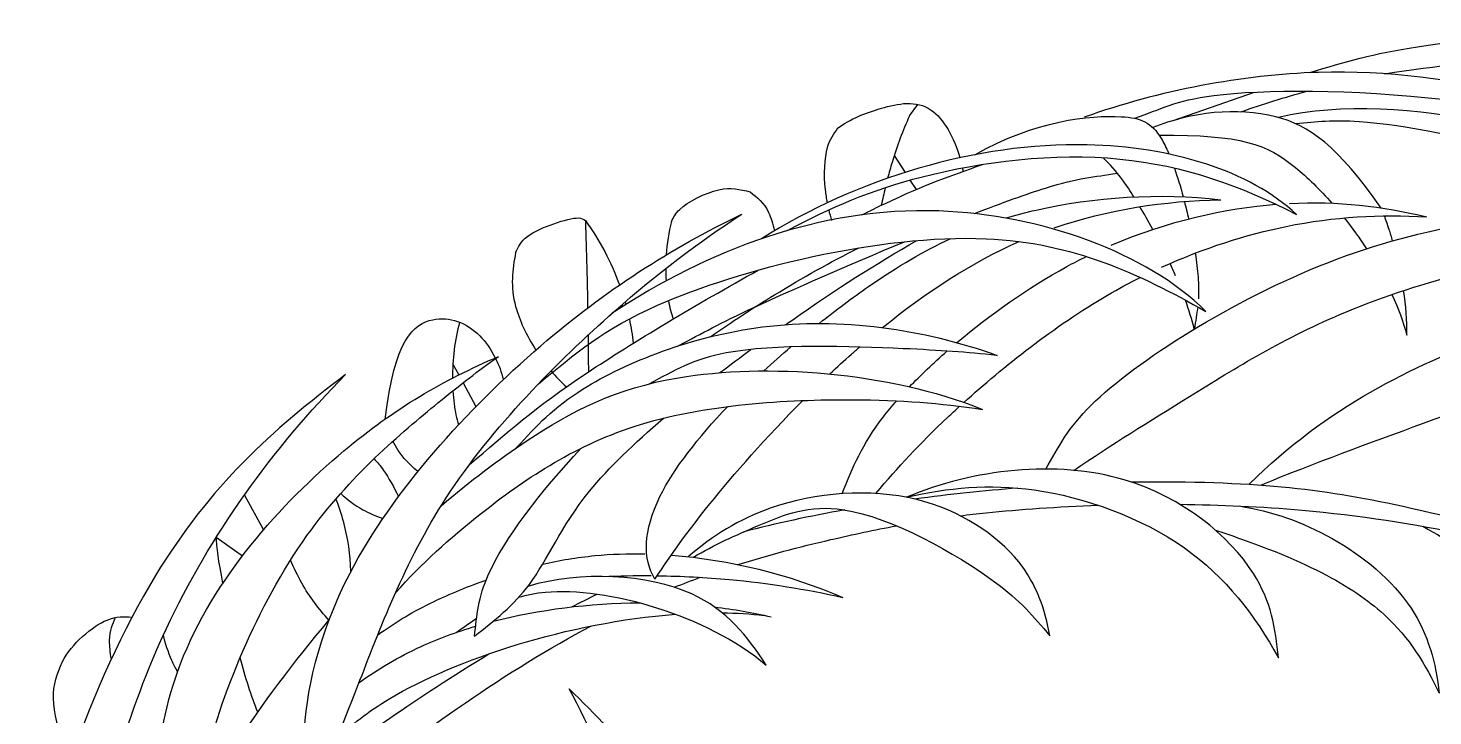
# Model space of a CAD drawing. Header units: millimetres. Extents: x 0.2 to 27.9, y 0.2 to 5.6.
# Drawn here: x 14.8648 to 15.1017, y 3.6723 to 3.7882 of the extents above; entities that cross this region are included whole.
import ezdxf

# ---------------------------------------------------------------- set-up
doc = ezdxf.new("R2010")
doc.units = ezdxf.units.MM
doc.layers.add('AG-PLANTS', color=7, linetype='Continuous', true_color=0x66ccff)

msp = doc.modelspace()

# ---------------------------------------------------------------- linework, layer by layer
at = {"layer": 'AG-PLANTS'}
for p, q in [((15.05788, 3.77264), (15.07159, 3.77744)), ((15.01343, 3.77346), (15.01485, 3.77538)), ((15.01084, 3.76675), (15.01268, 3.7639)), ((15.01351, 3.7626), (15.01453, 3.76102)), ((14.93644, 3.73156), (14.93742, 3.72975)), ((14.93814, 3.72842), (14.94031, 3.72441)), ((14.96957, 3.72826), (14.96957, 3.72826)), ((14.90127, 3.70947), (14.9045, 3.70362)), ((14.89654, 3.70238), (14.90098, 3.69928))]:
    msp.add_line(p, q, dxfattribs=at)
for points, knots in [([(15.08096, 3.78073), (15.08689, 3.78259), (15.09889, 3.78601), (15.144, 3.7894), (15.17299, 3.77355), (15.18104, 3.76735), (15.18464, 3.76422)], [0, 0, 0, 0, 0.208391, 0.5296218, 0.8041856, 0.9868362, 0.9868362, 0.9868362, 0.9868362]), ([(15.09354, 3.78054), (15.11146, 3.78325), (15.13961, 3.78485), (15.17071, 3.77287), (15.18464, 3.76422)], [0.2185657, 0.2185657, 0.2185657, 0.2185657, 0.5446617, 0.9097501, 0.9097501, 0.9097501, 0.9097501]), ([(15.1499, 3.76422), (15.1405, 3.77167), (15.11474, 3.77797), (15.08279, 3.7829), (15.05553, 3.77771), (15.04291, 3.77322)], [0, 0, 0, 0, 0.3004391, 0.625113, 0.9742459, 0.9742459, 0.9742459, 0.9742459]), ([(15.05143, 3.77303), (15.05579, 3.77456), (15.06397, 3.7797), (15.12429, 3.77717), (15.1499, 3.76422)], [0, 0, 0, 0, 0.1797556, 0.627625, 0.627625, 0.627625, 0.627625]), ([(15.00131, 3.77136), (15.00348, 3.77296), (15.00845, 3.7749), (15.01715, 3.77671), (15.02094, 3.76978), (15.02192, 3.76637)], [0, 0, 0, 0, 0.1374645, 0.2774195, 0.3950419, 0.3950419, 0.3950419, 0.3950419]), ([(15.14433, 3.75693), (15.1431, 3.75834), (15.13213, 3.76844), (15.0968, 3.77805), (15.07564, 3.77318)], [0.1441409, 0.1441409, 0.1441409, 0.1441409, 0.206033, 0.5956009, 0.5956009, 0.5956009, 0.5956009]), ([(15.09298, 3.7579), (15.0856, 3.76838), (15.0755, 3.77577), (15.06091, 3.77407), (15.05449, 3.77146)], [0.2564832, 0.2564832, 0.2564832, 0.2564832, 0.5035261, 0.7848123, 0.7848123, 0.7848123, 0.7848123]), ([(15.00131, 3.77136), (15.00058, 3.77037), (14.99909, 3.76816), (14.99889, 3.76287), (14.9994, 3.7595), (14.99954, 3.75876)], [0, 0, 0, 0, 0.0925755, 0.2216484, 0.2578821, 0.2578821, 0.2578821, 0.2578821]), ([(15.01343, 3.77346), (15.01229, 3.7709), (15.0111, 3.76784), (15.00998, 3.76385), (15.00973, 3.76292)], [0, 0, 0, 0, 0.1398425, 0.1805102, 0.1805102, 0.1805102, 0.1805102]), ([(15.02445, 3.76689), (15.03468, 3.77269), (15.04969, 3.77418), (15.05466, 3.77226), (15.05673, 3.76806), (15.05712, 3.76714)], [0, 0, 0, 0, 0.2825428, 0.4617181, 0.5054425, 0.5054425, 0.5054425, 0.5054425]), ([(15.07857, 3.77216), (15.08211, 3.7725), (15.08959, 3.77328), (15.11536, 3.76862), (15.131, 3.76064), (15.13621, 3.75735)], [0, 0, 0, 0, 0.1576619, 0.4266518, 0.5742491, 0.5742491, 0.5742491, 0.5742491]), ([(15.07871, 3.7568), (15.07079, 3.76422), (15.04006, 3.77358), (15.00458, 3.76288), (14.98847, 3.75272)], [0, 0, 0, 0, 0.3246721, 0.7521436, 0.7521436, 0.7521436, 0.7521436]), ([(15.05555, 3.77016), (15.06944, 3.77031), (15.07554, 3.76797), (15.08263, 3.76103), (15.08467, 3.75871)], [0, 0, 0, 0, 0.2907261, 0.412254, 0.412254, 0.412254, 0.412254]), ([(14.99286, 3.7541), (15.00003, 3.75799), (15.01521, 3.76444), (15.04951, 3.76872), (15.06948, 3.76162), (15.07871, 3.7568)], [0, 0, 0, 0, 0.2388024, 0.5179346, 0.7878118, 0.7878118, 0.7878118, 0.7878118]), ([(15.00539, 3.75674), (15.00676, 3.75743), (15.01576, 3.76184), (15.02019, 3.76323), (15.02576, 3.76526)], [0.5751175, 0.5751175, 0.5751175, 0.5751175, 0.6092967, 0.8128731, 0.8128731, 0.8128731, 0.8128731]), ([(15.05128, 3.75977), (15.05062, 3.76081), (15.04837, 3.76417), (15.04728, 3.76512), (15.04609, 3.76638)], [0.2134233, 0.2134233, 0.2134233, 0.2134233, 0.2539451, 0.3641106, 0.3641106, 0.3641106, 0.3641106]), ([(15.02439, 3.75697), (15.02903, 3.75877), (15.04065, 3.763), (15.04442, 3.76309), (15.04848, 3.76378)], [0.4404507, 0.4404507, 0.4404507, 0.4404507, 0.5357633, 0.7054937, 0.7054937, 0.7054937, 0.7054937]), ([(14.97329, 3.75563), (14.97368, 3.75636), (14.97434, 3.75799), (14.98141, 3.76182), (14.98486, 3.76108), (14.98655, 3.76061)], [0, 0, 0, 0, 0.0759481, 0.2071488, 0.3180119, 0.3180119, 0.3180119, 0.3180119]), ([(14.98655, 3.76061), (14.98777, 3.75963), (14.98937, 3.75853), (14.9904, 3.75523), (14.99064, 3.75404)], [0, 0, 0, 0, 0.1043631, 0.1541031, 0.1541031, 0.1541031, 0.1541031]), ([(15.0297, 3.75625), (15.03136, 3.75674), (15.04248, 3.7596), (15.05559, 3.76053), (15.06592, 3.7593)], [0.8003822, 0.8003822, 0.8003822, 0.8003822, 0.848548, 1.1181405, 1.1181405, 1.1181405, 1.1181405]), ([(15.06341, 3.74048), (15.05346, 3.75036), (15.01472, 3.76435), (14.97934, 3.75077), (14.9633, 3.74016)], [0, 0, 0, 0, 0.3726471, 0.8059303, 0.8059303, 0.8059303, 0.8059303]), ([(15.0364, 3.71389), (15.03864, 3.71769), (15.04282, 3.7265), (15.08445, 3.75292), (15.12981, 3.759), (15.15344, 3.75631), (15.16462, 3.75378)], [0, 0, 0, 0, 0.175678, 0.505553, 0.836919, 1.120005, 1.120005, 1.120005, 1.120005]), ([(14.91287, 3.65784), (14.91199, 3.66142), (14.91018, 3.6694), (14.91657, 3.69949), (14.95042, 3.73668), (14.97302, 3.75095), (14.98517, 3.75688)], [0, 0, 0, 0, 0.160561, 0.418778, 0.760128, 1.067552, 1.067552, 1.067552, 1.067552]), ([(14.91287, 3.65784), (14.91521, 3.66442), (14.92075, 3.67773), (14.93293, 3.71083), (14.9631, 3.74105), (14.97761, 3.75192), (14.98517, 3.75688)], [0, 0, 0, 0, 0.22103, 0.506452, 0.820321, 1.071678, 1.071678, 1.071678, 1.071678]), ([(14.94701, 3.75041), (14.94755, 3.75142), (14.94816, 3.75364), (14.9577, 3.75686), (14.95838, 3.75598), (14.95877, 3.75581)], [0, 0, 0, 0, 0.0894312, 0.2346767, 0.2891078, 0.2891078, 0.2891078, 0.2891078]), ([(14.95877, 3.75581), (14.95889, 3.75231), (14.95902, 3.74822), (14.95913, 3.74255), (14.95916, 3.74105)], [0, 0, 0, 0, 0.1564564, 0.2093753, 0.2093753, 0.2093753, 0.2093753]), ([(15.05593, 3.74791), (15.06307, 3.75116), (15.079, 3.75619), (15.09275, 3.75684), (15.10066, 3.75642)], [0.566084, 0.566084, 0.566084, 0.566084, 0.758316, 0.993599, 0.993599, 0.993599, 0.993599]), ([(15.0949, 3.75237), (15.09471, 3.75303), (15.09426, 3.75449), (15.09379, 3.75584), (15.09351, 3.75657)], [0.18062215, 0.18062215, 0.18062215, 0.18062215, 0.20520993, 0.23691528, 0.23691528, 0.23691528, 0.23691528]), ([(14.95087, 3.72825), (14.95704, 3.73337), (14.96937, 3.74382), (15.02813, 3.75838), (15.05205, 3.74682), (15.06341, 3.74048)], [0, 0, 0, 0, 0.2367845, 0.5996571, 0.9013113, 0.9013113, 0.9013113, 0.9013113]), ([(14.99252, 3.73823), (14.99287, 3.73848), (15.00094, 3.74414), (15.00775, 3.74848), (15.01464, 3.75241)], [0.6940766, 0.6940766, 0.6940766, 0.6940766, 0.7034704, 0.9128331, 0.9128331, 0.9128331, 0.9128331]), ([(14.99819, 3.73844), (15.00102, 3.7407), (15.00907, 3.74671), (15.01598, 3.75073), (15.02038, 3.75275)], [0.5097893, 0.5097893, 0.5097893, 0.5097893, 0.5794898, 0.7090511, 0.7090511, 0.7090511, 0.7090511]), ([(15.04113, 3.71367), (15.0475, 3.71802), (15.06109, 3.72636), (15.08665, 3.74231), (15.12946, 3.75316), (15.1528, 3.75417), (15.16462, 3.75378)], [0, 0, 0, 0, 0.232197, 0.496899, 0.815724, 1.103181, 1.103181, 1.103181, 1.103181]), ([(14.94701, 3.75041), (14.94648, 3.74742), (14.9458, 3.74299), (14.94883, 3.73644), (14.95042, 3.73395)], [0, 0, 0, 0, 0.1457832, 0.2413641, 0.2413641, 0.2413641, 0.2413641]), ([(14.97437, 3.73462), (14.97869, 3.73691), (14.98361, 3.73972), (15.00309, 3.74828), (15.01257, 3.75221)], [0, 0, 0, 0, 0.1847401, 0.363883, 0.363883, 0.363883, 0.363883]), ([(14.97989, 3.73619), (14.98348, 3.73873), (14.99187, 3.74417), (15.0001, 3.74878), (15.00486, 3.75118)], [0.612913, 0.612913, 0.612913, 0.612913, 0.7206967, 0.8635343, 0.8635343, 0.8635343, 0.8635343]), ([(15.06161, 3.75029), (15.06183, 3.74883), (15.06221, 3.74581), (15.06221, 3.74366), (15.06215, 3.74259)], [0.66652368, 0.66652368, 0.66652368, 0.66652368, 0.7095991, 0.76285576, 0.76285576, 0.76285576, 0.76285576]), ([(15.02141, 3.7352), (15.02693, 3.73987), (15.03445, 3.74522), (15.04215, 3.74919), (15.04326, 3.74973)], [0.3320887, 0.3320887, 0.3320887, 0.3320887, 0.490347, 0.5169505, 0.5169505, 0.5169505, 0.5169505]), ([(14.93919, 3.71458), (14.94559, 3.72005), (14.95397, 3.72764), (14.97759, 3.74167), (14.98791, 3.74743)], [0, 0, 0, 0, 0.2426355, 0.4490482, 0.4490482, 0.4490482, 0.4490482]), ([(15.0226, 3.72513), (15.0292, 3.73107), (15.03958, 3.73938), (15.05049, 3.74527), (15.05234, 3.7462)], [0.2382576, 0.2382576, 0.2382576, 0.2382576, 0.4840922, 0.5338606, 0.5338606, 0.5338606, 0.5338606]), ([(15.07077, 3.71138), (15.08373, 3.72428), (15.11334, 3.73861), (15.14746, 3.74556), (15.19452, 3.73927), (15.21246, 3.72903), (15.22096, 3.72336)], [0, 0, 0, 0, 0.337703, 0.672311, 1.038904, 1.340375, 1.340375, 1.340375, 1.340375]), ([(14.92502, 3.72232), (14.92658, 3.73568), (14.93269, 3.74085), (14.94007, 3.7381), (14.94287, 3.73405), (14.94358, 3.73264)], [0.1920194, 0.1920194, 0.1920194, 0.1920194, 0.4023836, 0.5895131, 0.6765218, 0.6765218, 0.6765218, 0.6765218]), ([(14.94713, 3.71744), (14.95047, 3.72118), (14.95788, 3.72887), (14.98939, 3.74128), (15.01571, 3.73756), (15.02819, 3.73304)], [0, 0, 0, 0, 0.1872884, 0.4603288, 0.7649898, 0.7649898, 0.7649898, 0.7649898]), ([(15.02819, 3.73304), (15.02293, 3.7336), (15.01302, 3.73429), (14.9818, 3.73528), (14.97368, 3.73046), (14.96957, 3.72826)], [0, 0, 0, 0, 0.192375, 0.4560247, 0.6364074, 0.6364074, 0.6364074, 0.6364074]), ([(15.00001, 3.72992), (15.0012, 3.73105), (15.00286, 3.73258), (15.00454, 3.73406), (15.00499, 3.73446)], [0.43846237, 0.43846237, 0.43846237, 0.43846237, 0.47572694, 0.48951149, 0.48951149, 0.48951149, 0.48951149]), ([(15.0728, 3.71123), (15.08181, 3.71494), (15.10037, 3.7217), (15.12996, 3.73255), (15.16767, 3.73677), (15.19991, 3.73166), (15.2142, 3.72638), (15.22096, 3.72336)], [0, 0, 0, 0, 0.260949, 0.532045, 0.829885, 1.104148, 1.33161, 1.33161, 1.33161, 1.33161]), ([(14.88814, 3.63484), (14.8872, 3.63855), (14.88533, 3.64643), (14.88588, 3.68419), (14.91693, 3.71857), (14.93478, 3.72884), (14.94413, 3.73288)], [0, 0, 0, 0, 0.163495, 0.449744, 0.774567, 1.041399, 1.041399, 1.041399, 1.041399]), ([(14.89253, 3.64049), (14.89228, 3.64822), (14.89256, 3.66401), (14.9088, 3.70418), (14.93343, 3.72477), (14.94062, 3.7304), (14.94413, 3.73288)], [0, 0, 0, 0, 0.2325145, 0.5481162, 0.8187402, 0.9920536, 0.9920536, 0.9920536, 0.9920536]), ([(14.93445, 3.70767), (14.93934, 3.71189), (14.95171, 3.72115), (14.97385, 3.73274), (15.0098, 3.73039), (15.02572, 3.72395)], [0.6483863, 0.6483863, 0.6483863, 0.6483863, 0.8116066, 1.0651947, 1.4117442, 1.4117442, 1.4117442, 1.4117442]), ([(14.91835, 3.72984), (14.90595, 3.72044), (14.88325, 3.7002), (14.86304, 3.64295), (14.86541, 3.62431), (14.86649, 3.61983)], [0, 0, 0, 0, 0.3298451, 0.7175845, 0.8512897, 0.8512897, 0.8512897, 0.8512897]), ([(14.87365, 3.61388), (14.87331, 3.6244), (14.87444, 3.64598), (14.8857, 3.6889), (14.90604, 3.71744), (14.91835, 3.72984)], [0, 0, 0, 0, 0.2712571, 0.589538, 0.9390038, 0.9390038, 0.9390038, 0.9390038]), ([(14.93643, 3.72707), (14.93648, 3.72631), (14.93668, 3.72413), (14.93706, 3.72241), (14.93739, 3.72134)], [0.14779658, 0.14779658, 0.14779658, 0.14779658, 0.17914654, 0.24210779, 0.24210779, 0.24210779, 0.24210779]), ([(14.9268, 3.69309), (14.93121, 3.69797), (14.94122, 3.7071), (14.96597, 3.72418), (15.00393, 3.72622), (15.01847, 3.72502), (15.02572, 3.72395)], [0, 0, 0, 0, 0.2143204, 0.4767672, 0.7707655, 0.997119, 0.997119, 0.997119, 0.997119]), ([(14.97051, 3.69534), (14.96841, 3.69865), (14.9686, 3.70747), (14.9778, 3.71921), (14.98277, 3.72443)], [0, 0, 0, 0, 0.2085241, 0.3784484, 0.3784484, 0.3784484, 0.3784484]), ([(14.97051, 3.69534), (14.97343, 3.69968), (14.97847, 3.70692), (14.98928, 3.71926), (14.99543, 3.72544)], [0, 0, 0, 0, 0.1911132, 0.3900641, 0.3900641, 0.3900641, 0.3900641]), ([(15.00205, 3.70974), (15.00394, 3.71427), (15.00562, 3.71864), (15.01046, 3.72447), (15.01127, 3.72539)], [0, 0, 0, 0, 0.1852328, 0.2191076, 0.2191076, 0.2191076, 0.2191076]), ([(15.00777, 3.70977), (15.01157, 3.71427), (15.01539, 3.71848), (15.0212, 3.72385), (15.02188, 3.72448)], [0, 0, 0, 0, 0.2030196, 0.2292018, 0.2292018, 0.2292018, 0.2292018]), ([(14.94007, 3.6857), (14.94342, 3.68831), (14.95077, 3.69419), (14.95584, 3.70751), (14.96706, 3.71828), (14.97194, 3.72247)], [0, 0, 0, 0, 0.1722578, 0.3809952, 0.5151606, 0.5151606, 0.5151606, 0.5151606]), ([(14.94007, 3.6857), (14.9405, 3.68924), (14.94089, 3.69641), (14.9511, 3.71001), (14.95809, 3.71742)], [0, 0, 0, 0, 0.1579813, 0.3880453, 0.3880453, 0.3880453, 0.3880453]), ([(14.92315, 3.71563), (14.92369, 3.71505), (14.92497, 3.71349), (14.92651, 3.71087), (14.92726, 3.70924)], [0.0368712, 0.0368712, 0.0368712, 0.0368712, 0.0970461, 0.1874543, 0.1874543, 0.1874543, 0.1874543]), ([(15.07563, 3.68207), (15.07519, 3.68699), (15.07332, 3.69777), (15.05009, 3.71682), (15.02423, 3.71389), (15.01292, 3.70912)], [0, 0, 0, 0, 0.1859365, 0.4362741, 0.7292402, 0.7292402, 0.7292402, 0.7292402]), ([(14.91751, 3.70977), (14.91866, 3.70872), (14.92054, 3.70726), (14.92342, 3.70597), (14.92463, 3.70555)], [0, 0, 0, 0, 0.1040667, 0.1737632, 0.1737632, 0.1737632, 0.1737632]), ([(15.03711, 3.68577), (15.03628, 3.6902), (15.03323, 3.69954), (15.015, 3.71145), (14.99077, 3.70932), (14.98015, 3.70259), (14.97613, 3.69911)], [0, 0, 0, 0, 0.1774354, 0.3941227, 0.633712, 0.8091843, 0.8091843, 0.8091843, 0.8091843]), ([(15.01292, 3.70912), (15.01991, 3.71077), (15.03458, 3.71219), (15.06141, 3.70253), (15.07175, 3.6892), (15.07563, 3.68207)], [0, 0, 0, 0, 0.2241668, 0.4757221, 0.7140618, 0.7140618, 0.7140618, 0.7140618]), ([(15.20853, 3.5914), (15.21097, 3.59754), (15.21456, 3.611), (15.21334, 3.6471), (15.1742, 3.68437), (15.14986, 3.69335), (15.09477, 3.70929), (15.07163, 3.71184), (15.05084, 3.71169)], [0, 0, 0, 0, 0.219547, 0.507825, 0.857577, 1.117536, 1.479798, 1.793017, 1.793017, 1.793017, 1.793017]), ([(14.91924, 3.69664), (14.91915, 3.69941), (14.9185, 3.70373), (14.91723, 3.70757), (14.91672, 3.70886)], [0, 0, 0, 0, 0.1391995, 0.2123526, 0.2123526, 0.2123526, 0.2123526]), ([(14.97698, 3.69901), (14.98046, 3.7011), (14.98908, 3.70493), (15.00228, 3.71026), (15.02891, 3.69543), (15.03432, 3.6891), (15.03711, 3.68577)], [0.0491744, 0.0491744, 0.0491744, 0.0491744, 0.1937247, 0.3792799, 0.6357631, 0.8101047, 0.8101047, 0.8101047, 0.8101047]), ([(15.02198, 3.70601), (15.02339, 3.70619), (15.03022, 3.70697), (15.0384, 3.70755), (15.04529, 3.70778)], [0.2118254, 0.2118254, 0.2118254, 0.2118254, 0.2490496, 0.3859717, 0.3859717, 0.3859717, 0.3859717]), ([(15.059, 3.70794), (15.0658, 3.70787), (15.09232, 3.70671), (15.13178, 3.69787), (15.16715, 3.68204), (15.18179, 3.66818), (15.20553, 3.64408), (15.21072, 3.6086), (15.20853, 3.5914)], [0.473828, 0.473828, 0.473828, 0.473828, 0.601352, 0.958181, 1.251027, 1.463677, 1.736381, 2.084598, 2.084598, 2.084598, 2.084598]), ([(15.06901, 3.70766), (15.07448, 3.70677), (15.08506, 3.70319), (15.09948, 3.69141), (15.10223, 3.68108), (15.10276, 3.67608)], [0, 0, 0, 0, 0.1967864, 0.4002729, 0.5878773, 0.5878773, 0.5878773, 0.5878773]), ([(15.06503, 3.70357), (15.08009, 3.69866), (15.09503, 3.69034), (15.10039, 3.68096), (15.10276, 3.67608)], [0, 0, 0, 0, 0.3085096, 0.5733993, 0.5733993, 0.5733993, 0.5733993]), ([(15.09998, 3.70423), (15.10447, 3.70182), (15.11306, 3.69593), (15.13095, 3.67817), (15.13244, 3.65717), (15.13078, 3.64734)], [0, 0, 0, 0, 0.1888135, 0.4245122, 0.6885788, 0.6885788, 0.6885788, 0.6885788]), ([(14.89765, 3.69463), (14.89728, 3.69654), (14.89662, 3.70042), (14.89663, 3.70133), (14.89654, 3.70238)], [0.191587, 0.191587, 0.191587, 0.191587, 0.2517326, 0.3376262, 0.3376262, 0.3376262, 0.3376262]), ([(14.91554, 3.68839), (14.91379, 3.6903), (14.91151, 3.69333), (14.90963, 3.69719), (14.90907, 3.69854)], [0, 0, 0, 0, 0.1346258, 0.2035603, 0.2035603, 0.2035603, 0.2035603]), ([(14.95158, 3.69787), (14.95441, 3.6985), (14.96004, 3.69944), (14.96595, 3.69965), (14.96879, 3.69959)], [0.3449786, 0.3449786, 0.3449786, 0.3449786, 0.4147929, 0.4781425, 0.4781425, 0.4781425, 0.4781425]), ([(14.98928, 3.68084), (14.9861, 3.68567), (14.97825, 3.69578), (14.95792, 3.69675), (14.94908, 3.69411)], [0, 0, 0, 0, 0.2010884, 0.4550269, 0.4550269, 0.4550269, 0.4550269]), ([(14.97089, 3.6959), (14.975, 3.69584), (14.98588, 3.69526), (14.99588, 3.69365), (15.00217, 3.69225)], [0.0945916, 0.0945916, 0.0945916, 0.0945916, 0.2226054, 0.4349036, 0.4349036, 0.4349036, 0.4349036]), ([(14.92378, 3.68595), (14.92662, 3.68792), (14.9305, 3.69049), (14.93839, 3.69389), (14.94202, 3.69515)], [0, 0, 0, 0, 0.155569, 0.2605091, 0.2605091, 0.2605091, 0.2605091]), ([(14.94754, 3.69227), (14.9489, 3.69268), (14.95959, 3.69486), (14.97928, 3.68927), (14.98928, 3.68084)], [0.1478337, 0.1478337, 0.1478337, 0.1478337, 0.1962486, 0.4986276, 0.4986276, 0.4986276, 0.4986276]), ([(14.87057, 3.68135), (14.87212, 3.68444), (14.87787, 3.68927), (14.88092, 3.68899), (14.88233, 3.68893)], [0, 0, 0, 0, 0.1553602, 0.2546411, 0.2546411, 0.2546411, 0.2546411]), ([(14.87948, 3.68884), (14.87905, 3.68758), (14.87826, 3.68643), (14.87859, 3.683), (14.87879, 3.68175)], [0, 0, 0, 0, 0.0967467, 0.1418547, 0.1418547, 0.1418547, 0.1418547]), ([(14.91686, 3.66838), (14.91926, 3.67072), (14.93053, 3.67971), (14.95596, 3.68808), (14.97397, 3.6894)], [0.139149, 0.139149, 0.139149, 0.139149, 0.2398007, 0.5417686, 0.5417686, 0.5417686, 0.5417686]), ([(14.8929, 3.65484), (14.89487, 3.65894), (14.90027, 3.66889), (14.9096, 3.6814), (14.91554, 3.68839)], [0.0963934, 0.0963934, 0.0963934, 0.0963934, 0.2362877, 0.4385105, 0.4385105, 0.4385105, 0.4385105]), ([(14.90417, 3.64663), (14.9086, 3.65107), (14.92452, 3.66509), (14.94573, 3.68), (14.95969, 3.68741)], [3.8259879, 3.8259879, 3.8259879, 3.8259879, 3.9647405, 4.2926847, 4.2926847, 4.2926847, 4.2926847]), ([(14.92061, 3.67787), (14.92374, 3.68014), (14.92975, 3.68374), (14.93703, 3.68642), (14.94027, 3.68739)], [0.4326772, 0.4326772, 0.4326772, 0.4326772, 0.5218495, 0.5870234, 0.5870234, 0.5870234, 0.5870234]), ([(14.89001, 3.67971), (14.88966, 3.68034), (14.8886, 3.68241), (14.88793, 3.68448), (14.88761, 3.68592)], [0.17567638, 0.17567638, 0.17567638, 0.17567638, 0.20135495, 0.26057094, 0.26057094, 0.26057094, 0.26057094]), ([(14.87123, 3.66269), (14.87076, 3.6635), (14.86999, 3.66543), (14.87068, 3.66793), (14.86823, 3.67549), (14.86973, 3.67943), (14.87057, 3.68135)], [0, 0, 0, 0, 0.0808465, 0.1574785, 0.2894778, 0.4106547, 0.4106547, 0.4106547, 0.4106547]), ([(14.9152, 3.66411), (14.91852, 3.66678), (14.92638, 3.6724), (14.93648, 3.67906), (14.94247, 3.68271)], [4.0138544, 4.0138544, 4.0138544, 4.0138544, 4.1315271, 4.2833472, 4.2833472, 4.2833472, 4.2833472]), ([(14.95603, 3.67682), (14.96059, 3.67243), (14.97085, 3.66237), (14.98289, 3.61593), (14.9848, 3.56323), (14.98048, 3.53621)], [0, 0, 0, 0, 0.2103748, 0.5358693, 0.9732353, 0.9732353, 0.9732353, 0.9732353]), ([(14.98048, 3.53621), (14.97759, 3.54197), (14.97169, 3.55424), (14.96748, 3.59333), (14.96825, 3.63405), (14.96543, 3.65616), (14.95961, 3.67041), (14.95603, 3.67682)], [0, 0, 0, 0, 0.212196, 0.514556, 0.825774, 1.052413, 1.2789, 1.2789, 1.2789, 1.2789])]:
    msp.add_open_spline(points, degree=3, knots=knots, dxfattribs=at)
for points in [[(15.06932, 3.77413), (15.07303, 3.77544), (15.07674, 3.7766), (15.0805, 3.77762)], [(15.02234, 3.76466), (15.02238, 3.76447), (15.02242, 3.76427), (15.02246, 3.76407)], [(15.05809, 3.76465), (15.05862, 3.76314), (15.05912, 3.7615), (15.05958, 3.7598)], [(15.00933, 3.76133), (15.0091, 3.76036), (15.00888, 3.75936), (15.00868, 3.75836)], [(14.9998, 3.75758), (14.99994, 3.75698), (15.00011, 3.75638), (15.0003, 3.75579)], [(15.03782, 3.75455), (15.0469, 3.75769), (15.05642, 3.75911), (15.06592, 3.7593)], [(15.04742, 3.75164), (15.05704, 3.75575), (15.06666, 3.75786), (15.07525, 3.75853)], [(15.05447, 3.7543), (15.05373, 3.75567), (15.05299, 3.75696), (15.05229, 3.75812)], [(15.05979, 3.759), (15.06004, 3.75803), (15.06028, 3.75705), (15.0605, 3.75607)], [(15.0775, 3.75868), (15.08576, 3.7591), (15.09307, 3.75818), (15.10066, 3.75642)], [(14.95877, 3.75581), (14.96116, 3.75249), (14.96315, 3.74872), (14.96454, 3.74494)], [(14.97329, 3.75563), (14.97283, 3.75385), (14.97254, 3.75191), (14.97241, 3.75)], [(15.08674, 3.75623), (15.08805, 3.75459), (15.08931, 3.75284), (15.0905, 3.75102)], [(15.00888, 3.73774), (15.01621, 3.74371), (15.02386, 3.7487), (15.03193, 3.75224)], [(14.97233, 3.74771), (14.97233, 3.74699), (14.97235, 3.74629), (14.97238, 3.74562)], [(15.05831, 3.74648), (15.05801, 3.74718), (15.0577, 3.74787), (15.05738, 3.74856)], [(15.09479, 3.74331), (15.09583, 3.74104), (15.09669, 3.73874), (15.09731, 3.73646)], [(15.09731, 3.73646), (15.09735, 3.73891), (15.09714, 3.74146), (15.09676, 3.74398)], [(14.96548, 3.74206), (14.96552, 3.74192), (14.96556, 3.74178), (14.9656, 3.74164)], [(14.97277, 3.74229), (14.97298, 3.74118), (14.97325, 3.74017), (14.97358, 3.73918)], [(15.06144, 3.73748), (15.06107, 3.73906), (15.06056, 3.74071), (15.05995, 3.74238)], [(15.06203, 3.74125), (15.06189, 3.74), (15.06166, 3.73884), (15.06144, 3.73748)], [(14.93757, 3.73865), (14.93672, 3.73571), (14.93637, 3.7323), (14.93637, 3.72921)], [(14.96619, 3.73919), (14.96648, 3.73783), (14.96669, 3.73647), (14.96685, 3.7351)], [(14.95922, 3.73646), (14.95925, 3.73441), (14.95927, 3.73231), (14.95928, 3.73026)], [(14.98146, 3.73014), (14.98321, 3.73147), (14.98496, 3.73278), (14.98669, 3.73405)], [(14.98888, 3.73044), (14.99036, 3.73181), (14.99188, 3.73316), (14.99341, 3.73448)], [(15.01344, 3.72776), (15.01532, 3.72971), (15.01744, 3.73174), (15.01975, 3.73378)], [(14.94363, 3.73253), (14.94419, 3.7314), (14.94463, 3.73019), (14.94494, 3.72896)], [(14.95299, 3.73043), (14.95381, 3.72947), (14.95467, 3.72855), (14.95557, 3.72773)], [(14.93054, 3.71347), (14.92887, 3.71481), (14.92743, 3.71633), (14.92633, 3.7186)], [(15.03169, 3.71068), (15.02601, 3.71022), (15.02016, 3.70961), (15.0143, 3.70883)], [(15.00252, 3.707), (14.99668, 3.70596), (14.99094, 3.70473), (14.98547, 3.70329)], [(15.00014, 3.70198), (15.00395, 3.70285), (15.00752, 3.70363), (15.01119, 3.70432)], [(14.98451, 3.69778), (14.98964, 3.69939), (14.9948, 3.70074), (15.00014, 3.70198)], [(14.97327, 3.69938), (14.98313, 3.69863), (14.99317, 3.69611), (15.00217, 3.69225)], [(14.9618, 3.69577), (14.96447, 3.69589), (14.96717, 3.69594), (14.96987, 3.69592)], [(14.97376, 3.69396), (14.97523, 3.69454), (14.97669, 3.6951), (14.97815, 3.69563)], [(14.94321, 3.68821), (14.95094, 3.69021), (14.95945, 3.69128), (14.96794, 3.69133)], [(14.95649, 3.69064), (14.95793, 3.69139), (14.95936, 3.69211), (14.96079, 3.6928)], [(14.96761, 3.69133), (14.96765, 3.69135), (14.96769, 3.69136), (14.96774, 3.69138)], [(14.93696, 3.68632), (14.93814, 3.68715), (14.93928, 3.68796), (14.94043, 3.68873)], [(14.98054, 3.69063), (14.9838, 3.69024), (14.98699, 3.68968), (14.99008, 3.68896)], [(14.98183, 3.68965), (14.98426, 3.68962), (14.98664, 3.68948), (14.98895, 3.68921)], [(14.90353, 3.67287), (14.90245, 3.67558), (14.90144, 3.67881), (14.90055, 3.68208)]]:
    msp.add_open_spline(points, degree=3, dxfattribs=at)

doc.saveas('drawing.dxf')
